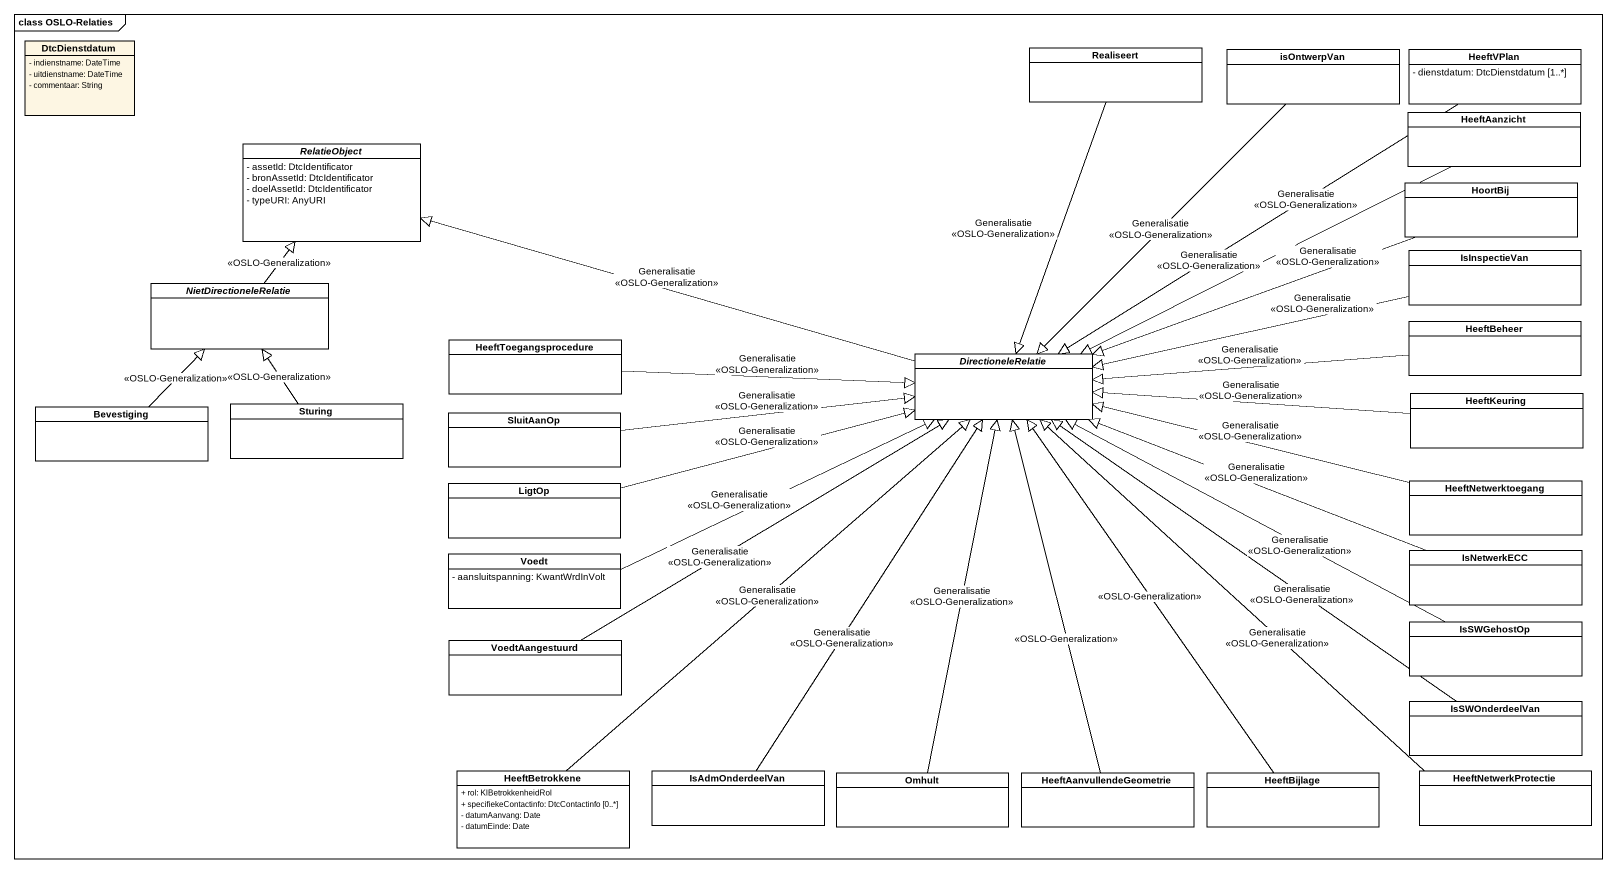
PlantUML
@startuml
mainframe class OSLO-Relaties
hide circle
hide empty members
skinparam classAttributeIconSize 0
class DtcDienstdatum {
  - indienstname: DateTime
  - uitdienstname: DateTime
  - commentaar: String
}
class Realiseert #FFFFFF
class isOntwerpVan #FFFFFF
class HeeftVPlan #FFFFFF {
  - dienstdatum: DtcDienstdatum [1..*]
}
class HeeftAanzicht #FFFFFF
abstract class RelatieObject #FFFFFF {
  - assetId: DtcIdentificator
  - bronAssetId: DtcIdentificator
  - doelAssetId: DtcIdentificator
  - typeURI: AnyURI
}
class HoortBij #FFFFFF
abstract class NietDirectioneleRelatie #FFFFFF
class IsInspectieVan #FFFFFF
class HeeftBeheer #FFFFFF
class HeeftToegangsprocedure #FFFFFF
abstract class DirectioneleRelatie #FFFFFF
class Bevestiging #FFFFFF
class Sturing #FFFFFF
class HeeftKeuring #FFFFFF
class SluitAanOp #FFFFFF
class LigtOp #FFFFFF
class HeeftNetwerktoegang #FFFFFF
class Voedt #FFFFFF {
  - aansluitspanning: KwantWrdInVolt
}
class IsNetwerkECC #FFFFFF
class VoedtAangestuurd #FFFFFF
class IsSWGehostOp #FFFFFF
class IsSWOnderdeelVan #FFFFFF
class HeeftBetrokkene #FFFFFF {
  + rol: KlBetrokkenheidRol
  + specifiekeContactinfo: DtcContactinfo [0..*]
  - datumAanvang: Date
  - datumEinde: Date
}
class IsAdmOnderdeelVan #FFFFFF
class Omhult #FFFFFF
class HeeftAanvullendeGeometrie #FFFFFF
class HeeftBijlage #FFFFFF
class HeeftNetwerkProtectie #FFFFFF
Realiseert --|> DirectioneleRelatie : Generalisatie\n<<OSLO-Generalization>>
isOntwerpVan --|> DirectioneleRelatie : Generalisatie\n<<OSLO-Generalization>>
HeeftVPlan --|> DirectioneleRelatie : Generalisatie\n<<OSLO-Generalization>>
HeeftAanzicht -left-|> DirectioneleRelatie : Generalisatie\n<<OSLO-Generalization>>
HoortBij -left-|> DirectioneleRelatie : Generalisatie\n<<OSLO-Generalization>>
NietDirectioneleRelatie -up-|> RelatieObject : <<OSLO-Generalization>>
IsInspectieVan -left-|> DirectioneleRelatie : Generalisatie\n<<OSLO-Generalization>>
HeeftBeheer -left-|> DirectioneleRelatie : Generalisatie\n<<OSLO-Generalization>>
HeeftToegangsprocedure -right-|> DirectioneleRelatie : Generalisatie\n<<OSLO-Generalization>>
DirectioneleRelatie -left-|> RelatieObject : Generalisatie\n<<OSLO-Generalization>>
Bevestiging -up-|> NietDirectioneleRelatie : <<OSLO-Generalization>>
Sturing -up-|> NietDirectioneleRelatie : <<OSLO-Generalization>>
HeeftKeuring -left-|> DirectioneleRelatie : Generalisatie\n<<OSLO-Generalization>>
SluitAanOp -right-|> DirectioneleRelatie : Generalisatie\n<<OSLO-Generalization>>
LigtOp -right-|> DirectioneleRelatie : Generalisatie\n<<OSLO-Generalization>>
HeeftNetwerktoegang -left-|> DirectioneleRelatie : Generalisatie\n<<OSLO-Generalization>>
Voedt -right-|> DirectioneleRelatie : Generalisatie\n<<OSLO-Generalization>>
IsNetwerkECC -left-|> DirectioneleRelatie : Generalisatie\n<<OSLO-Generalization>>
VoedtAangestuurd -right-|> DirectioneleRelatie : Generalisatie\n<<OSLO-Generalization>>
IsSWGehostOp -left-|> DirectioneleRelatie : Generalisatie\n<<OSLO-Generalization>>
IsSWOnderdeelVan -up-|> DirectioneleRelatie : Generalisatie\n<<OSLO-Generalization>>
HeeftBetrokkene -up-|> DirectioneleRelatie : Generalisatie\n<<OSLO-Generalization>>
IsAdmOnderdeelVan -up-|> DirectioneleRelatie : Generalisatie\n<<OSLO-Generalization>>
Omhult -up-|> DirectioneleRelatie : Generalisatie\n<<OSLO-Generalization>>
HeeftAanvullendeGeometrie -up-|> DirectioneleRelatie : <<OSLO-Generalization>>
HeeftBijlage -up-|> DirectioneleRelatie : <<OSLO-Generalization>>
HeeftNetwerkProtectie -up-|> DirectioneleRelatie : Generalisatie\n<<OSLO-Generalization>>
@enduml
